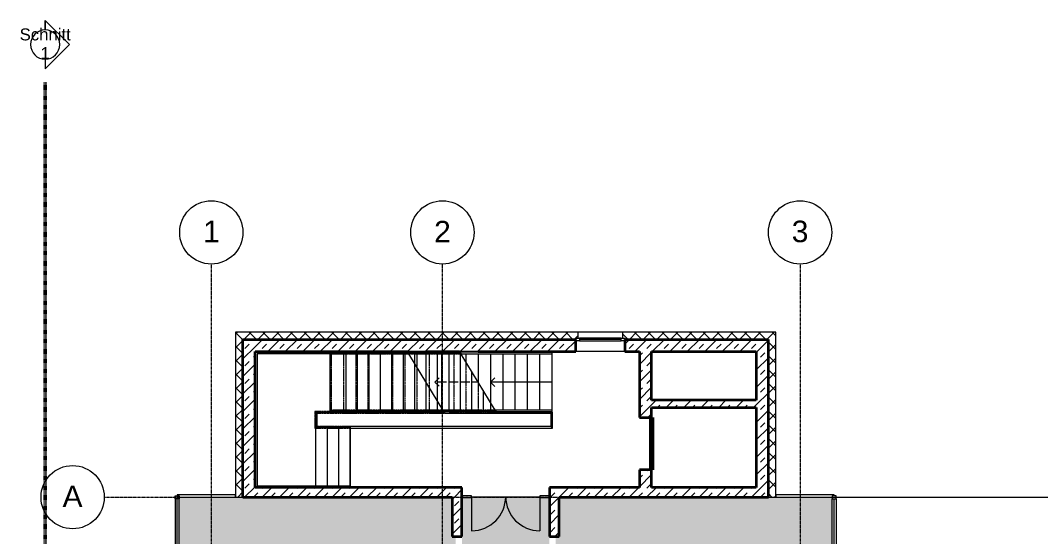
# Model space of a CAD drawing. Header units: millimetres. Extents: x -309577 to 26510, y -302335 to 26695.
# Drawn here: x -299163 to -278196, y -241483 to -230878 of the extents above; entities that cross this region are included whole.
import ezdxf

# ---------------------------------------------------------------- set-up
doc = ezdxf.new("R2010")
doc.units = ezdxf.units.MM
for name, pattern in [('Achse', [10, 5, -2.5, 0, -2.5]), ('Rasterlinie', [22.225, 12.7, -3.175, 3.175, -3.175]), ('Verdeckt', [3, 2, -1])]:
    doc.linetypes.add(name, pattern=pattern)
for name, color, linetype, lineweight in [('A-ANNO-SYMB', 6, 'Continuous', 9), ('A-ANNO-TEXT', 2, 'Continuous', 9), ('A-AREA-LINE', 4, 'Continuous', 70), ('A-DOOR', 1, 'Continuous', 9), ('A-FLOR-HRAL', 1, 'Continuous', 9), ('A-FLOR-OTLN', 6, 'Continuous', 9), ('A-FLOR-PATT', 8, 'Continuous', 9), ('A-FLOR-STRS', 2, 'Continuous', 9), ('A-GLAZ', 6, 'Continuous', 9), ('A-GLAZ-FRAM', 6, 'Continuous', 9), ('A-GLAZ-GLAS', 6, 'Continuous', 9), ('A-SECT-MBND', 5, 'Verdeckt', 9), ('A-WALL', 2, 'Continuous', 9), ('A-WALL-PATT', 2, 'Continuous', 35), ('S-GRID', 1, 'Continuous', 9)]:
    doc.layers.add(name, color=color, linetype=linetype, lineweight=lineweight)
pattern_1 = [(45, (0, 0), (-141.42136, 141.42136), []), (135, (0, 0), (-141.42136, -141.42136), [])]
pattern_2 = [(45, (0, 0), (-179.60512, 179.60512), []), (45, (179.6, 0), (-179.60512, 179.60512), [127, -127])]

# ---------------------------------------------------------------- blocks, each defined once
blk = doc.blocks.new('Geländer - Geländer-254375-Ebene 1')
at = {"layer": 'A-FLOR-HRAL'}
for p, q in [((-294334, -237688), (-294334, -240473)), ((-292804, -237688), (-294334, -237688)), ((-294294, -237728), (-294294, -240438)), ((-292804, -237728), (-294294, -237728)), ((-291207, -237688), (-292804, -237688)), ((-291182, -237728), (-292804, -237728)), ((-294294, -240438), (-293324, -240438)), ((-293324, -240438), (-292384, -240438)), ((-292384, -240438), (-292384, -240473))]:
    blk.add_line(p, q, dxfattribs=at)
blk = doc.blocks.new('Geländer - Geländer-254483-Ebene 1')
at = {"layer": 'A-FLOR-HRAL'}
for p, q in [((-288264, -238928), (-288264, -239218)), ((-288264, -238928), (-288224, -238928)), ((-288224, -239258), (-288224, -238928)), ((-288264, -239218), (-292384, -239218)), ((-292384, -239258), (-292384, -239218)), ((-292384, -239258), (-288224, -239258))]:
    blk.add_line(p, q, dxfattribs=at)
blk.add_open_spline([(-288224, -239258), (-288224, -239258), (-288224, -239258), (-288225, -239257), (-288226, -239255), (-288228, -239254), (-288229, -239253), (-288230, -239252), (-288231, -239250), (-288233, -239248), (-288235, -239247), (-288236, -239246), (-288237, -239244), (-288239, -239243), (-288240, -239242), (-288241, -239241), (-288242, -239239), (-288244, -239238), (-288245, -239237), (-288246, -239235), (-288248, -239234), (-288249, -239233), (-288250, -239232), (-288251, -239230), (-288253, -239229), (-288254, -239228), (-288255, -239227), (-288256, -239225), (-288258, -239224), (-288259, -239223), (-288260, -239222), (-288261, -239221), (-288262, -239219), (-288263, -239218), (-288264, -239218), (-288264, -239218)], degree=3, knots=[0, 0, 0, 0, 0.083333, 0.125, 0.166667, 0.208333, 0.229167, 0.25, 0.291667, 0.333333, 0.354167, 0.375, 0.395833, 0.416667, 0.4375, 0.458333, 0.479167, 0.5, 0.520833, 0.541667, 0.5625, 0.583333, 0.604167, 0.625, 0.645833, 0.666667, 0.6875, 0.708333, 0.75, 0.770833, 0.791667, 0.833333, 0.875, 0.916667, 1, 1, 1, 1], dxfattribs=at)
blk = doc.blocks.new('Systemelement - Verglasung-250438-Ebene 1')
at = {"layer": 'A-GLAZ'}
for p, q in [((100, 15), (-100, 15)), ((-100, 15), (-100, -15)), ((100, -15), (100, 15)), ((-100, -15), (100, -15))]:
    blk.add_line(p, q, dxfattribs=at)
blk = doc.blocks.new('Türelement 2-flg - Drehflügel - Glas - Standard-250433-Ebene 1')
at = {"layer": 'A-DOOR'}
for p, q in [((-700, 0), (-700, 700)), ((700, 0), (700, 700))]:
    blk.add_line(p, q, dxfattribs=at)
for centre, start, end in [((-700, 0), 0, 90), ((700, 0), 90, 180)]:
    blk.add_arc(centre, 700, start, end, dxfattribs=at)
blk = doc.blocks.new('Fensterelement 1-flg - Standard-250446-Ebene 1')
at = {"layer": 'A-GLAZ-FRAM'}
for p, q in [((-552.5, -40), (-552.5, 40)), ((-552.5, 40), (-492.5, 40)), ((-492.5, 40), (-492.5, -40)), ((492.5, 40), (-492.5, 40)), ((492.5, -40), (492.5, 40)), ((492.5, 40), (552.5, 40)), ((552.5, 40), (552.5, -40)), ((-492.5, -40), (-552.5, -40)), ((-492.5, -40), (492.5, -40)), ((552.5, -40), (492.5, -40))]:
    blk.add_line(p, q, dxfattribs=at)
at = {"layer": 'A-GLAZ-GLAS'}
blk.add_line((-492.5, 0), (492.5, 0), dxfattribs=at)
blk = doc.blocks.new('Systemelement - Metallpanel-V16-Ebene 1')
at = {"layer": 'A-GLAZ'}
for p, q in [((560, 25), (-600, 25)), ((-600, 25), (-600, -25)), ((600, -25), (600, 0)), ((-600, -25), (600, -25))]:
    blk.add_line(p, q, dxfattribs=at)
blk = doc.blocks.new('Fensterelement 1-flg - Standard-250491-Ebene 1')
at = {"layer": 'A-GLAZ-FRAM'}
for p, q in [((-492.5, 40), (-552.5, 40)), ((-552.5, 40), (-552.5, -40)), ((-492.5, -40), (-492.5, 40)), ((-492.5, 40), (492.5, 40)), ((552.5, 40), (492.5, 40)), ((492.5, 40), (492.5, -40)), ((552.5, -40), (552.5, 40)), ((-552.5, -40), (-492.5, -40)), ((492.5, -40), (-492.5, -40)), ((492.5, -40), (552.5, -40))]:
    blk.add_line(p, q, dxfattribs=at)
at = {"layer": 'A-GLAZ-GLAS'}
blk.add_line((-492.5, 0), (492.5, 0), dxfattribs=at)
blk = doc.blocks.new('Systemelement - Metallpanel-V22-Ebene 1')
at = {"layer": 'A-GLAZ'}
for p, q in [((600, 25), (-600, 25)), ((-600, 25), (-600, -25)), ((600, 0), (600, 25)), ((-600, -25), (560, -25))]:
    blk.add_line(p, q, dxfattribs=at)
blk = doc.blocks.new('Geländer - Geländer-255549-Ebene 1')
at = {"layer": 'A-FLOR-HRAL'}
for p, q in [((-290129, -237693), (-290104, -237733)), ((-288244, -237693), (-290129, -237693)), ((-288244, -237733), (-290104, -237733)), ((-288244, -237693), (-288244, -237733))]:
    blk.add_line(p, q, dxfattribs=at)
at = {"layer": 'A-SECT-MBND'}
for p, q in [((-292774, -237733), (-292774, -237693)), ((-290129, -237693), (-292774, -237693)), ((-292774, -237714), (-292774, -237711)), ((-291192, -237711), (-292774, -237711)), ((-292774, -237714), (-292774, -237711)), ((-291192, -237711), (-292774, -237711)), ((-292774, -237714), (-292774, -237711)), ((-291192, -237711), (-292774, -237711)), ((-292774, -237714), (-292774, -237711)), ((-290117, -237711), (-292774, -237711)), ((-291190, -237714), (-292774, -237714)), ((-291190, -237714), (-292774, -237714)), ((-291190, -237714), (-292774, -237714)), ((-290115, -237714), (-292774, -237714)), ((-290104, -237733), (-292774, -237733)), ((-290117, -237711), (-290972, -237711)), ((-290115, -237714), (-290972, -237714)), ((-290117, -237711), (-290732, -237711)), ((-290115, -237714), (-290732, -237714)), ((-290117, -237711), (-290491, -237711)), ((-290115, -237714), (-290491, -237714))]:
    blk.add_line(p, q, dxfattribs=at)
blk = doc.blocks.new('Geländer - Geländer-255553-Ebene 1')
at = {"layer": 'A-FLOR-HRAL'}
for p, q in [((-289403, -238883), (-289379, -238923)), ((-288244, -238883), (-289403, -238883)), ((-288244, -238923), (-289379, -238923)), ((-288244, -238883), (-288244, -238923))]:
    blk.add_line(p, q, dxfattribs=at)
at = {"layer": 'A-SECT-MBND'}
for p, q in [((-292774, -238923), (-292774, -238883)), ((-289403, -238883), (-292774, -238883)), ((-292774, -238904), (-292774, -238901)), ((-289392, -238901), (-292774, -238901)), ((-292774, -238904), (-292774, -238901)), ((-289392, -238901), (-292774, -238901)), ((-292774, -238904), (-292774, -238901)), ((-289392, -238901), (-292774, -238901)), ((-292774, -238904), (-292774, -238901)), ((-289392, -238901), (-292774, -238901)), ((-289390, -238904), (-292774, -238904)), ((-289390, -238904), (-292774, -238904)), ((-289390, -238904), (-292774, -238904)), ((-289390, -238904), (-292774, -238904)), ((-289379, -238923), (-292774, -238923))]:
    blk.add_line(p, q, dxfattribs=at)
blk = doc.blocks.new('Fenster 1-flg - mit Anschlag - 1_01 x 1_01-250515-Ebene 1')
at = {"layer": 'A-GLAZ-FRAM'}
for p, q in [((-525, -20), (-445, -20)), ((-445, -80), (-475, -80)), ((-445, -20), (-445, -80)), ((405, -20), (-445, -20)), ((-445, -80), (405, -80)), ((405, -80), (405, -20)), ((405, -20), (485, -20)), ((435, -80), (405, -80))]:
    blk.add_line(p, q, dxfattribs=at)
at = {"layer": 'A-GLAZ-GLAS'}
blk.add_line((-445, -50), (405, -50), dxfattribs=at)
blk = doc.blocks.new('Geländer - Geländer-255833-Ebene 1')
at = {"layer": 'A-FLOR-HRAL'}
for p, q in [((-291207, -237688), (-291182, -237728)), ((-290132, -237688), (-291207, -237688)), ((-290107, -237728), (-291182, -237728)), ((-289910, -237688), (-290005, -237688)), ((-289680, -237688), (-289754, -237688)), ((-289450, -237688), (-289502, -237688)), ((-289220, -237688), (-289250, -237688)), ((-288989, -237688), (-288999, -237688))]:
    blk.add_line(p, q, dxfattribs=at)
at = {"layer": 'A-SECT-MBND'}
for p, q in [((-294334, -237688), (-294334, -240478)), ((-292804, -237688), (-294334, -237688)), ((-294294, -237728), (-294294, -240438)), ((-292804, -237728), (-294294, -237728)), ((-291207, -237688), (-292804, -237688)), ((-291182, -237728), (-292804, -237728)), ((-294334, -240478), (-293324, -240478)), ((-294294, -240438), (-293324, -240438)), ((-293324, -240438), (-292384, -240438)), ((-293324, -240478), (-292384, -240478)), ((-292384, -240438), (-292384, -240478))]:
    blk.add_line(p, q, dxfattribs=at)
blk = doc.blocks.new('Geländer - Geländer-255837-Ebene 1')
at = {"layer": 'A-FLOR-HRAL'}
for p, q in [((-290460, -238913), (-290448, -238933)), ((-289385, -238913), (-290460, -238913)), ((-290448, -238933), (-290448, -238953)), ((-288264, -238953), (-290448, -238953))]:
    blk.add_line(p, q, dxfattribs=at)
at = {"layer": 'A-SECT-MBND'}
for p, q in [((-293109, -238913), (-293109, -239253)), ((-292804, -238913), (-293109, -238913)), ((-293099, -238923), (-293099, -239243)), ((-292804, -238923), (-293099, -238923)), ((-293099, -238923), (-293099, -239243)), ((-292804, -238923), (-293099, -238923)), ((-293099, -238923), (-293099, -239243)), ((-292804, -238923), (-293099, -238923)), ((-293079, -238943), (-293079, -239223)), ((-292804, -238943), (-293079, -238943)), ((-293079, -238943), (-293079, -239223)), ((-292804, -238943), (-293079, -238943)), ((-293079, -238943), (-293079, -239223)), ((-292804, -238943), (-293079, -238943)), ((-293069, -238953), (-293069, -239213)), ((-292804, -238953), (-293069, -238953)), ((-290460, -238913), (-292804, -238913)), ((-290457, -238923), (-292804, -238923)), ((-290454, -238923), (-292804, -238923)), ((-290454, -238923), (-292804, -238923)), ((-290451, -238943), (-292804, -238943)), ((-290448, -238943), (-292804, -238943)), ((-290448, -238943), (-292804, -238943)), ((-290448, -238953), (-292804, -238953)), ((-293079, -239223), (-292384, -239223)), ((-293079, -239223), (-292384, -239223)), ((-293079, -239223), (-292384, -239223)), ((-293069, -239213), (-292384, -239213)), ((-292384, -239213), (-292384, -239253)), ((-292384, -239223), (-292384, -239243)), ((-292384, -239223), (-292384, -239243)), ((-292384, -239223), (-292384, -239243)), ((-293109, -239253), (-292384, -239253)), ((-293099, -239243), (-292384, -239243)), ((-293099, -239243), (-292384, -239243)), ((-293099, -239243), (-292384, -239243))]:
    blk.add_line(p, q, dxfattribs=at)
blk = doc.blocks.new('Raster - Rasterbeschriftung-194804-Ebene 1')
at = {"layer": 'S-GRID'}
blk.add_circle((0, 0), 6.5, dxfattribs=at)
blk = doc.blocks.new('Schnitt - Name-V109-Ebene 1')
at = {"layer": 'A-ANNO-SYMB'}
for p, q in [((-7.72, 4.98), (-12.7, 0)), ((-2.75, 0), (-7.72, 4.98)), ((-10.73, 0), (-12.7, 0)), ((-12.7, 0), (-10.73, 0)), ((-4.73, 0), (-2.75, 0)), ((-4.73, 0), (-2.75, 0))]:
    blk.add_line(p, q, dxfattribs=at)
for start, end in [(360, 180), (0, 180), (180, 360)]:
    blk.add_arc((-7.73, 0), 3, start, end, dxfattribs=at)

msp = doc.modelspace()

# ---------------------------------------------------------------- hatches: boundary and pattern name
at = {"layer": 'A-FLOR-PATT'}
h = msp.add_hatch(dxfattribs=at)
h.set_pattern_fill('FP_19', color=256, style=0, pattern_type=2)
h.set_pattern_definition([(270, (-289168.69, -258096.74), (100, 6e-15), []), (0, (-289168.69, -258096.74), (200, 200), [100, -700]), (0, (-289068.69, -258496.74), (200, 200), [100, -700])])
h.paths.add_polyline_path([(-285844, -278983), (-285844, -277583), (-288289, -277583), (-288289, -272680), (-288164, -272680), (-288164, -275520), (-282464, -275520), (-282464, -274153), (-282479, -274153), (-282479, -272953), (-282464, -272953), (-282464, -271558), (-283139, -271558), (-283139, -271595), (-288164, -271595), (-288164, -271795), (-288289, -271795), (-288289, -268630), (-288164, -268630), (-288164, -271470), (-283139, -271470), (-283139, -271508), (-282464, -271508), (-282464, -271453), (-282479, -271453), (-282479, -270253), (-282464, -270253), (-282464, -268753), (-282479, -268753), (-282479, -267553), (-282464, -267553), (-282464, -267508), (-283139, -267508), (-283139, -267545), (-288164, -267545), (-288164, -267745), (-288289, -267745), (-288289, -264580), (-288164, -264580), (-288164, -267420), (-283139, -267420), (-283139, -267458), (-282464, -267458), (-282464, -266053), (-282479, -266053), (-282479, -264853), (-282464, -264853), (-282464, -263458), (-283139, -263458), (-283139, -263495), (-288164, -263495), (-288164, -263695), (-288289, -263695), (-288289, -260568), (-288164, -260568), (-288164, -263370), (-283139, -263370), (-283139, -263408), (-282464, -263408), (-282464, -263353), (-282479, -263353), (-282479, -262153), (-282464, -262153), (-282464, -260653), (-282479, -260653), (-282479, -259483), (-288164, -259483), (-288164, -259683), (-288289, -259683), (-288289, -255130), (-288164, -255130), (-288164, -259283), (-282464, -259283), (-282464, -257953), (-282479, -257953), (-282479, -256753), (-282464, -256753), (-282464, -255253), (-282479, -255253), (-282479, -254053), (-282464, -254053), (-282464, -254008), (-283139, -254008), (-283139, -254045), (-288164, -254045), (-288164, -254245), (-288289, -254245), (-288289, -249730), (-288164, -249730), (-288164, -253920), (-283139, -253920), (-283139, -253958), (-282464, -253958), (-282464, -252553), (-282479, -252553), (-282479, -251353), (-282464, -251353), (-282464, -249853), (-282479, -249853), (-282479, -248653), (-282464, -248653), (-282464, -248608), (-283139, -248608), (-283139, -248645), (-288164, -248645), (-288164, -248845), (-288289, -248845), (-288289, -245680), (-288164, -245680), (-288164, -248520), (-283139, -248520), (-283139, -248558), (-282464, -248558), (-282464, -247153), (-282479, -247153), (-282479, -245953), (-282464, -245953), (-282464, -244558), (-283139, -244558), (-283139, -244595), (-288164, -244595), (-288164, -244795), (-288289, -244795), (-288289, -244270), (-288164, -244270), (-288164, -244470), (-283139, -244470), (-283139, -244508), (-282464, -244508), (-282464, -244453), (-282479, -244453), (-282479, -243253), (-282464, -243253), (-282464, -241753), (-282479, -241753), (-282479, -240673), (-288089, -240673), (-288089, -241483), (-288164, -241483), (-288164, -243385), (-288289, -243385), (-288289, -240678), (-288489, -240678), (-288489, -240673), (-289889, -240673), (-289889, -240678), (-290089, -240678), (-290089, -243385), (-290214, -243385), (-290214, -241483), (-290289, -241483), (-290289, -240673), (-295899, -240673), (-295899, -241753), (-295914, -241753), (-295914, -243253), (-295899, -243253), (-295899, -244453), (-295914, -244453), (-295914, -244508), (-295239, -244508), (-295239, -244470), (-290214, -244470), (-290214, -244270), (-290089, -244270), (-290089, -244795), (-290214, -244795), (-290214, -244595), (-295239, -244595), (-295239, -244558), (-295914, -244558), (-295914, -245953), (-295899, -245953), (-295899, -247153), (-295914, -247153), (-295914, -248558), (-295239, -248558), (-295239, -248520), (-290214, -248520), (-290214, -248022), (-290239, -248070), (-290277, -248115), (-290322, -248152), (-290374, -248180), (-290430, -248197), (-290489, -248203), (-290547, -248197), (-290603, -248180), (-290655, -248152), (-290701, -248115), (-290738, -248070), (-290766, -248018), (-290783, -247962), (-290789, -247903), (-290783, -247844), (-290766, -247788), (-290738, -247736), (-290701, -247691), (-290655, -247654), (-290603, -247626), (-290547, -247609), (-290489, -247603), (-290430, -247609), (-290374, -247626), (-290322, -247654), (-290277, -247691), (-290239, -247736), (-290214, -247784), (-290214, -245680), (-290089, -245680), (-290089, -248845), (-290214, -248845), (-290214, -248645), (-295239, -248645), (-295239, -248608), (-295914, -248608), (-295914, -248653), (-295899, -248653), (-295899, -249853), (-295914, -249853), (-295914, -251353), (-295899, -251353), (-295899, -252553), (-295914, -252553), (-295914, -253958), (-295239, -253958), (-295239, -253920), (-290214, -253920), (-290214, -249730), (-290089, -249730), (-290089, -254245), (-290214, -254245), (-290214, -254045), (-295239, -254045), (-295239, -254008), (-295914, -254008), (-295914, -254053), (-295899, -254053), (-295899, -255253), (-295914, -255253), (-295914, -256753), (-295899, -256753), (-295899, -257953), (-295914, -257953), (-295914, -259283), (-290214, -259283), (-290214, -256122), (-290239, -256170), (-290277, -256215), (-290322, -256252), (-290374, -256280), (-290430, -256297), (-290489, -256303), (-290547, -256297), (-290603, -256280), (-290655, -256252), (-290701, -256215), (-290738, -256170), (-290766, -256118), (-290783, -256062), (-290789, -256003), (-290783, -255944), (-290766, -255888), (-290738, -255836), (-290701, -255791), (-290655, -255754), (-290603, -255726), (-290547, -255709), (-290489, -255703), (-290430, -255709), (-290374, -255726), (-290322, -255754), (-290277, -255791), (-290239, -255836), (-290214, -255884), (-290214, -255130), (-290089, -255130), (-290089, -259683), (-290214, -259683), (-290214, -259483), (-295899, -259483), (-295899, -260653), (-295914, -260653), (-295914, -262153), (-295899, -262153), (-295899, -263353), (-295914, -263353), (-295914, -264758), (-295239, -264758), (-295239, -264720), (-290214, -264720), (-290214, -264222), (-290239, -264270), (-290277, -264315), (-290322, -264352), (-290374, -264380), (-290430, -264397), (-290489, -264403), (-290547, -264397), (-290603, -264380), (-290655, -264352), (-290704, -264311), (-290738, -264270), (-290766, -264218), (-290783, -264162), (-290788, -264098), (-290783, -264044), (-290766, -263988), (-290738, -263936), (-290701, -263891), (-290655, -263854), (-290603, -263826), (-290547, -263809), (-290489, -263803), (-290430, -263809), (-290374, -263826), (-290322, -263854), (-290277, -263891), (-290239, -263936), (-290214, -263984), (-290214, -260568), (-290089, -260568), (-290089, -265045), (-290214, -265045), (-290214, -264845), (-295239, -264845), (-295239, -264808), (-295914, -264808), (-295914, -264853), (-295899, -264853), (-295899, -266053), (-295914, -266053), (-295914, -267553), (-295899, -267553), (-295899, -268753), (-295914, -268753), (-295914, -270158), (-295239, -270158), (-295239, -270120), (-290214, -270120), (-290214, -265930), (-290089, -265930), (-290089, -270445), (-290214, -270445), (-290214, -270245), (-295239, -270245), (-295239, -270208), (-295914, -270208), (-295914, -270253), (-295899, -270253), (-295899, -271453), (-295914, -271453), (-295914, -272953), (-295899, -272953), (-295899, -274153), (-295914, -274153), (-295914, -275520), (-290214, -275520), (-290214, -272322), (-290239, -272370), (-290277, -272415), (-290322, -272452), (-290374, -272480), (-290430, -272497), (-290489, -272503), (-290547, -272497), (-290603, -272480), (-290655, -272452), (-290701, -272415), (-290738, -272370), (-290766, -272318), (-290783, -272262), (-290789, -272203), (-290783, -272144), (-290766, -272088), (-290738, -272036), (-290701, -271991), (-290655, -271954), (-290603, -271926), (-290547, -271909), (-290489, -271903), (-290430, -271909), (-290374, -271926), (-290322, -271954), (-290277, -271991), (-290239, -272036), (-290214, -272084), (-290214, -271330), (-290089, -271330), (-290089, -277583), (-292534, -277583), (-292534, -278983), (-286536, -278983)], flags=0)
h.paths.add_polyline_path([(-295239, -272453), (-295294, -272447), (-295347, -272428), (-295395, -272398), (-295434, -272359), (-295464, -272311), (-295482, -272259), (-295489, -272203), (-295482, -272147), (-295464, -272095), (-295434, -272047), (-295395, -272008), (-295347, -271978), (-295294, -271959), (-295239, -271953), (-295183, -271959), (-295130, -271978), (-295083, -272008), (-295043, -272047), (-295013, -272095), (-294995, -272147), (-294989, -272203), (-294995, -272259), (-295013, -272311), (-295043, -272359), (-295083, -272398), (-295130, -272428), (-295183, -272447), (-295217, -272451)], flags=0)
h.paths.add_polyline_path([(-283139, -272453), (-283194, -272447), (-283247, -272428), (-283295, -272398), (-283334, -272359), (-283364, -272311), (-283382, -272259), (-283389, -272203), (-283382, -272147), (-283364, -272095), (-283334, -272047), (-283295, -272008), (-283247, -271978), (-283194, -271959), (-283139, -271953), (-283083, -271959), (-283030, -271978), (-282983, -272008), (-282943, -272047), (-282913, -272095), (-282895, -272147), (-282889, -272203), (-282895, -272259), (-282913, -272311), (-282943, -272359), (-282983, -272398), (-283030, -272428), (-283083, -272447)], flags=0)
h.paths.add_polyline_path([(-283139, -264353), (-283194, -264347), (-283247, -264328), (-283295, -264298), (-283334, -264259), (-283364, -264211), (-283382, -264159), (-283389, -264103), (-283382, -264047), (-283364, -263995), (-283334, -263947), (-283295, -263908), (-283247, -263878), (-283194, -263859), (-283139, -263853), (-283083, -263859), (-283030, -263878), (-282983, -263908), (-282943, -263947), (-282913, -263995), (-282895, -264047), (-282889, -264103), (-282895, -264159), (-282913, -264211), (-282943, -264259), (-282983, -264298), (-283030, -264328), (-283083, -264347)], flags=0)
h.paths.add_polyline_path([(-295239, -264353), (-295294, -264347), (-295347, -264328), (-295395, -264298), (-295434, -264259), (-295464, -264211), (-295482, -264159), (-295489, -264103), (-295482, -264047), (-295464, -263995), (-295434, -263947), (-295395, -263908), (-295347, -263878), (-295294, -263859), (-295239, -263853), (-295183, -263859), (-295130, -263878), (-295083, -263908), (-295043, -263947), (-295013, -263995), (-294995, -264047), (-294989, -264103), (-294995, -264159), (-295013, -264211), (-295043, -264259), (-295083, -264298), (-295130, -264328), (-295183, -264347), (-295217, -264351)], flags=0)
h.paths.add_polyline_path([(-283139, -256253), (-283194, -256247), (-283247, -256228), (-283295, -256198), (-283334, -256159), (-283364, -256111), (-283382, -256059), (-283389, -256003), (-283382, -255947), (-283364, -255895), (-283334, -255847), (-283295, -255808), (-283247, -255778), (-283194, -255759), (-283139, -255753), (-283083, -255759), (-283030, -255778), (-282983, -255808), (-282943, -255847), (-282913, -255895), (-282895, -255947), (-282889, -256003), (-282895, -256059), (-282913, -256111), (-282943, -256159), (-282983, -256198), (-283030, -256228), (-283083, -256247)], flags=0)
h.paths.add_polyline_path([(-295239, -256253), (-295294, -256247), (-295347, -256228), (-295395, -256198), (-295434, -256159), (-295464, -256111), (-295482, -256059), (-295489, -256003), (-295482, -255947), (-295464, -255895), (-295434, -255847), (-295395, -255808), (-295347, -255778), (-295294, -255759), (-295239, -255753), (-295183, -255759), (-295130, -255778), (-295083, -255808), (-295043, -255847), (-295013, -255895), (-294995, -255947), (-294989, -256003), (-294995, -256059), (-295013, -256111), (-295043, -256159), (-295083, -256198), (-295130, -256228), (-295183, -256247), (-295217, -256251)], flags=0)
h.paths.add_polyline_path([(-283139, -248153), (-283194, -248147), (-283247, -248128), (-283295, -248098), (-283334, -248059), (-283364, -248011), (-283382, -247959), (-283389, -247903), (-283382, -247847), (-283364, -247795), (-283334, -247747), (-283295, -247708), (-283247, -247678), (-283194, -247659), (-283139, -247653), (-283083, -247659), (-283030, -247678), (-282983, -247708), (-282943, -247747), (-282913, -247795), (-282895, -247847), (-282889, -247903), (-282895, -247959), (-282913, -248011), (-282943, -248059), (-282983, -248098), (-283030, -248128), (-283083, -248147)], flags=0)
h.paths.add_polyline_path([(-295239, -248153), (-295294, -248147), (-295347, -248128), (-295395, -248098), (-295434, -248059), (-295464, -248011), (-295482, -247959), (-295489, -247903), (-295482, -247847), (-295464, -247795), (-295434, -247747), (-295395, -247708), (-295347, -247678), (-295294, -247659), (-295239, -247653), (-295183, -247659), (-295130, -247678), (-295083, -247708), (-295043, -247747), (-295013, -247795), (-294995, -247847), (-294989, -247903), (-294995, -247959), (-295013, -248011), (-295043, -248059), (-295083, -248098), (-295130, -248128), (-295183, -248147), (-295217, -248151)], flags=0)
at = {"layer": 'A-WALL-PATT', "lineweight": 9}
h = msp.add_hatch(dxfattribs=at)
h.set_pattern_fill('FP_1', color=256, style=0, pattern_type=2)
h.set_pattern_definition(pattern_1)
h.paths.add_polyline_path([(-294739, -240673), (-294589, -240673), (-294589, -237283), (-294739, -237283), (-294739, -240221)], flags=0)
h = msp.add_hatch(dxfattribs=at)
h.set_pattern_fill('FP_1', color=256, style=0, pattern_type=2)
h.set_pattern_definition(pattern_1)
h.paths.add_polyline_path([(-294339, -237433), (-287749, -237433), (-287749, -237403), (-287699, -237403), (-287699, -237283), (-294589, -237283), (-294589, -237433)], flags=0)
h.paths.add_polyline_path([(-283789, -237433), (-283789, -237283), (-286789, -237283), (-286789, -237403), (-286739, -237403), (-286739, -237433), (-284039, -237433)], flags=0)
h = msp.add_hatch(dxfattribs=at)
h.set_pattern_fill('FP_1', color=256, style=0, pattern_type=2)
h.set_pattern_definition(pattern_1)
h.paths.add_polyline_path([(-283789, -240673), (-283639, -240673), (-283639, -237283), (-283789, -237283), (-283789, -240473)], flags=0)
h = msp.add_hatch(dxfattribs=at)
h.set_pattern_fill('FP_2', color=256, style=0, pattern_type=2)
h.set_pattern_definition(pattern_2)
h.paths.add_polyline_path([(-294589, -240673), (-294339, -240673), (-294339, -237433), (-294589, -237433), (-294589, -240221)], flags=0)
h = msp.add_hatch(dxfattribs=at)
h.set_pattern_fill('FP_2', color=256, style=0, pattern_type=2)
h.set_pattern_definition(pattern_2)
h.paths.add_polyline_path([(-286439, -237683), (-284039, -237683), (-284039, -237433), (-286739, -237433), (-286739, -237683), (-286536, -237683)], flags=0)
h.paths.add_polyline_path([(-294339, -237683), (-287749, -237683), (-287749, -237433), (-294339, -237433)], flags=0)
h = msp.add_hatch(dxfattribs=at)
h.set_pattern_fill('FP_2', color=256, style=0, pattern_type=2)
h.set_pattern_definition(pattern_2)
h.paths.add_polyline_path([(-284039, -240473), (-283789, -240473), (-283789, -237433), (-284039, -237433), (-284039, -240221)], flags=0)
h = msp.add_hatch(dxfattribs=at)
h.set_pattern_fill('FP_2', color=256, style=0, pattern_type=2)
h.set_pattern_definition(pattern_2)
h.paths.add_polyline_path([(-286189, -240473), (-286189, -240113), (-286439, -240113), (-286439, -240473)], flags=0)
h.paths.add_polyline_path([(-286189, -239033), (-286189, -237683), (-286439, -237683), (-286439, -239033)], flags=0)
h = msp.add_hatch(dxfattribs=at)
h.set_pattern_fill('FP_2', color=256, style=0, pattern_type=2)
h.set_pattern_definition(pattern_2)
h.paths.add_polyline_path([(-284039, -238833), (-284039, -238683), (-286189, -238683), (-286189, -238833)], flags=0)
h = msp.add_hatch(dxfattribs=at)
h.set_pattern_fill('FP_2', color=256, style=0, pattern_type=2)
h.set_pattern_definition(pattern_2)
h.paths.add_polyline_path([(-290289, -240673), (-290089, -240673), (-290089, -240473), (-294339, -240473), (-294339, -240673), (-292323, -240673)], flags=0)
h = msp.add_hatch(dxfattribs=at)
h.set_pattern_fill('FP_2', color=256, style=0, pattern_type=2)
h.set_pattern_definition(pattern_2)
h.paths.add_polyline_path([(-288264, -241483), (-288089, -241483), (-288089, -240473), (-288289, -240473), (-288289, -241483)], flags=0)
h = msp.add_hatch(dxfattribs=at)
h.set_pattern_fill('FP_2', color=256, style=0, pattern_type=2)
h.set_pattern_definition(pattern_2)
h.paths.add_polyline_path([(-288089, -240673), (-283789, -240673), (-283789, -240473), (-288089, -240473)], flags=0)
h = msp.add_hatch(dxfattribs=at)
h.set_pattern_fill('FP_2', color=256, style=0, pattern_type=2)
h.set_pattern_definition(pattern_2)
h.paths.add_polyline_path([(-290114, -241483), (-290089, -241483), (-290089, -240673), (-290289, -240673), (-290289, -241483), (-290189, -241483)], flags=0)

# ---------------------------------------------------------------- linework, layer by layer
at = {"layer": 'A-ANNO-SYMB', "linetype": 'Achse', "lineweight": 50}
msp.add_line((-298654, -232148), (-298654, -300973), dxfattribs=at)
at = {"layer": 'A-ANNO-TEXT'}
for p, q in [((-290559, -238223), (-290644, -238308)), ((-290559, -238393), (-290644, -238308)), ((-290404, -238308), (-290594, -238308)), ((-290164, -238308), (-290359, -238308)), ((-289924, -238308), (-290124, -238308)), ((-289754, -238308), (-289889, -238308)), ((-289413, -238219), (-289502, -238308)), ((-289413, -238397), (-289502, -238308)), ((-288244, -238308), (-289502, -238308))]:
    msp.add_line(p, q, dxfattribs=at)
at = {"layer": 'A-AREA-LINE'}
msp.add_line((-286189, -239033), (-286189, -240113), dxfattribs=at)
at = {"layer": 'A-FLOR-OTLN'}
for p, q in [((-292384, -239258), (-292384, -240438)), ((-288489, -240673), (-289889, -240673)), ((-244679, -240678), (-282399, -240678))]:
    msp.add_line(p, q, dxfattribs=at)
at = {"layer": 'A-FLOR-STRS'}
for p, q in [((-292804, -237683), (-292804, -237688)), ((-292804, -237728), (-292804, -238933)), ((-292474, -237683), (-292474, -237688)), ((-292474, -237728), (-292474, -238933)), ((-292239, -237683), (-292239, -237688)), ((-292239, -237728), (-292239, -238933)), ((-292004, -237683), (-292004, -237688)), ((-292004, -237728), (-292004, -238933)), ((-291769, -237683), (-291769, -237688)), ((-291769, -237728), (-291769, -238933)), ((-291534, -237683), (-291534, -237688)), ((-291534, -237728), (-291534, -238933)), ((-291299, -237683), (-291299, -237688)), ((-291299, -237728), (-291299, -238933)), ((-291207, -237688), (-291210, -237683)), ((-291122, -237683), (-291210, -237683)), ((-290460, -238913), (-291182, -237728)), ((-291064, -237683), (-291064, -237688)), ((-290881, -237683), (-291064, -237683)), ((-291064, -237728), (-291064, -237922)), ((-290829, -237683), (-290829, -237688)), ((-290821, -237683), (-290829, -237683)), ((-290829, -237728), (-290829, -238308)), ((-290594, -237683), (-290594, -237688)), ((-290594, -237728), (-290594, -238693)), ((-290359, -237683), (-290359, -237688)), ((-290359, -237728), (-290359, -238913)), ((-290129, -237693), (-290135, -237683)), ((-289568, -237683), (-290135, -237683)), ((-290124, -237728), (-290124, -238913)), ((-289403, -238883), (-290104, -237733)), ((-290005, -237683), (-290005, -237693)), ((-290005, -237733), (-290005, -237895)), ((-289754, -237683), (-289754, -237693)), ((-289754, -237733), (-289754, -238308)), ((-289502, -237683), (-289502, -237693)), ((-289502, -237733), (-289502, -238721)), ((-289250, -237683), (-289250, -237693)), ((-289250, -237733), (-289250, -238883)), ((-288999, -237683), (-288999, -237693)), ((-288999, -237733), (-288999, -238883)), ((-288747, -237683), (-288747, -237693)), ((-288747, -237733), (-288747, -238883)), ((-288495, -237683), (-288495, -237693)), ((-288495, -237733), (-288495, -238883)), ((-288244, -237683), (-288244, -237693)), ((-288244, -237733), (-288244, -238883)), ((-291064, -237922), (-291064, -238933)), ((-289889, -238087), (-289889, -238913)), ((-290829, -238308), (-290829, -238933)), ((-289654, -238472), (-289654, -238913)), ((-290594, -238693), (-290594, -238933)), ((-293089, -238933), (-293089, -239233)), ((-292804, -238933), (-293089, -238933)), ((-292563, -238933), (-292804, -238933)), ((-292323, -238933), (-292474, -238933)), ((-292083, -238933), (-292239, -238933)), ((-291843, -238933), (-292004, -238933)), ((-291602, -238933), (-291769, -238933)), ((-291362, -238933), (-291534, -238933)), ((-291122, -238933), (-291299, -238933)), ((-290881, -238933), (-291064, -238933)), ((-290641, -238933), (-290829, -238933)), ((-290454, -238933), (-290594, -238933)), ((-289419, -238858), (-289419, -238913)), ((-289373, -238933), (-289379, -238923)), ((-288264, -238933), (-289373, -238933)), ((-289250, -238923), (-289250, -238933)), ((-288999, -238923), (-288999, -238933)), ((-288747, -238923), (-288747, -238933)), ((-288495, -238923), (-288495, -238933)), ((-288244, -238923), (-288244, -238928)), ((-293089, -240438), (-293089, -239233)), ((-293089, -239233), (-292384, -239233)), ((-292854, -240438), (-292854, -239233)), ((-292619, -240438), (-292619, -239233)), ((-292384, -240438), (-292384, -239258))]:
    msp.add_line(p, q, dxfattribs=at)
at = {"layer": 'A-SECT-MBND'}
for p, q in [((-294339, -237683), (-294339, -240483)), ((-292804, -237683), (-294339, -237683)), ((-292804, -237683), (-292804, -238933)), ((-291210, -237683), (-292804, -237683)), ((-292774, -237683), (-292774, -238933)), ((-290135, -237683), (-292774, -237683)), ((-292522, -237683), (-292522, -238933)), ((-292474, -237683), (-292474, -238933)), ((-292270, -237683), (-292270, -238933)), ((-292239, -237683), (-292239, -238933)), ((-292019, -237683), (-292019, -238933)), ((-292004, -237683), (-292004, -238933)), ((-291769, -237683), (-291769, -238933)), ((-291767, -237683), (-291767, -238933)), ((-291534, -237683), (-291534, -238933)), ((-291515, -237683), (-291515, -238933)), ((-291299, -237683), (-291299, -238933)), ((-291264, -237683), (-291264, -238933)), ((-291012, -237683), (-291012, -237688)), ((-291012, -237728), (-291012, -238933)), ((-290760, -237683), (-290760, -237688)), ((-290760, -237728), (-290760, -238933)), ((-290509, -237683), (-290509, -237688)), ((-290509, -237728), (-290509, -238933)), ((-290257, -237683), (-290257, -238933)), ((-291064, -237922), (-291064, -238933)), ((-290005, -237895), (-290005, -238933)), ((-290829, -238308), (-290829, -238933)), ((-289754, -238308), (-289754, -238933)), ((-290594, -238693), (-290594, -238933)), ((-289502, -238721), (-289502, -238933)), ((-293089, -238933), (-293089, -239233)), ((-292804, -238933), (-293089, -238933)), ((-290454, -238933), (-292804, -238933)), ((-290454, -238933), (-292774, -238933)), ((-289373, -238933), (-290353, -238933)), ((-293089, -240483), (-293089, -239233)), ((-293089, -239233), (-292384, -239233)), ((-292854, -240483), (-292854, -239233)), ((-292619, -240483), (-292619, -239233)), ((-292384, -240483), (-292384, -239233)), ((-294339, -240483), (-293089, -240483)), ((-293089, -240483), (-292384, -240483))]:
    msp.add_line(p, q, dxfattribs=at)
at = {"layer": 'A-WALL', "color": 7}
for p, q in [((-294739, -237283), (-294739, -240673)), ((-283639, -237283), (-294739, -237283)), ((-287699, -237403), (-287699, -237283)), ((-286789, -237283), (-286789, -237403)), ((-283639, -240673), (-283639, -237283)), ((-287749, -237433), (-287749, -237403)), ((-287749, -237403), (-287699, -237403)), ((-286789, -237403), (-286739, -237403)), ((-286739, -237403), (-286739, -237433)), ((-294739, -240673), (-294589, -240673)), ((-283789, -240673), (-283639, -240673))]:
    msp.add_line(p, q, dxfattribs=at)
at = {"layer": 'A-WALL', "color": 10, "lineweight": 35}
for p, q in [((-294589, -240673), (-294589, -237433)), ((-294589, -237433), (-287749, -237433)), ((-287749, -237683), (-287749, -237433)), ((-286739, -237433), (-286739, -237683)), ((-286739, -237433), (-283789, -237433)), ((-283789, -240673), (-283789, -237433)), ((-294339, -240473), (-294339, -237683)), ((-294339, -237683), (-291210, -237683)), ((-290829, -237683), (-290135, -237683)), ((-289754, -237683), (-287749, -237683)), ((-286739, -237683), (-286439, -237683)), ((-286439, -237683), (-286439, -239033)), ((-286189, -238683), (-286189, -237683)), ((-286189, -237683), (-284039, -237683)), ((-284039, -237683), (-284039, -238683)), ((-284039, -238683), (-286189, -238683)), ((-286189, -239033), (-286189, -238833)), ((-286189, -238833), (-284039, -238833)), ((-284039, -238833), (-284039, -240473)), ((-286439, -239033), (-286189, -239033)), ((-286189, -240113), (-286439, -240113)), ((-286439, -240113), (-286439, -240473)), ((-286189, -240473), (-286189, -240113)), ((-290089, -240473), (-294339, -240473)), ((-290089, -241483), (-290089, -240473)), ((-288289, -240473), (-288289, -241483)), ((-286439, -240473), (-288289, -240473)), ((-284039, -240473), (-286189, -240473)), ((-294589, -240673), (-290289, -240673)), ((-290289, -240673), (-290289, -241483)), ((-288089, -241483), (-288089, -240673)), ((-288089, -240673), (-283789, -240673)), ((-290289, -241483), (-290089, -241483)), ((-288289, -241483), (-288089, -241483))]:
    msp.add_line(p, q, dxfattribs=at)
at = {"layer": 'A-WALL'}
msp.add_line((-286739, -237683), (-287749, -237683), dxfattribs=at)
at = {"layer": 'S-GRID', "linetype": 'Rasterlinie'}
for p, q in [((-295239, -235883), (-295239, -296483)), ((-290489, -280391), (-290489, -235883)), ((-283139, -235883), (-283139, -280391)), ((-297439, -240673), (-175468, -240673))]:
    msp.add_line(p, q, dxfattribs=at)

# ---------------------------------------------------------------- block references
at = {"layer": 'A-ANNO-SYMB', "xscale": 99.99999999999993, "yscale": 99.99999999999993, "zscale": 99.99999999999993, "rotation": 269.9999999999996}
msp.add_blockref('Schnitt - Name-V109-Ebene 1', (-298654, -232148), dxfattribs=at)
at = {"layer": 'A-DOOR', "rotation": 180}
msp.add_blockref('Türelement 2-flg - Drehflügel - Glas - Standard-250433-Ebene 1', (-289189, -240663), dxfattribs=at)
at = {"layer": 'A-FLOR-HRAL'}
for name in ['Geländer - Geländer-254375-Ebene 1', 'Geländer - Geländer-255833-Ebene 1', 'Geländer - Geländer-255549-Ebene 1', 'Geländer - Geländer-255837-Ebene 1', 'Geländer - Geländer-255553-Ebene 1', 'Geländer - Geländer-254483-Ebene 1']:
    msp.add_blockref(name, (0, 0), dxfattribs=at)
at = {"layer": 'A-GLAZ'}
for name, p, rotation in [('Fenster 1-flg - mit Anschlag - 1_01 x 1_01-250515-Ebene 1', (-287264, -237483), 180), ('Fensterelement 1-flg - Standard-250446-Ebene 1', (-295939, -241200), 89.9999999999999), ('Systemelement - Metallpanel-V16-Ebene 1', (-295339, -240648), 180), ('Systemelement - Verglasung-250438-Ebene 1', (-289989, -240663), 180), ('Systemelement - Verglasung-250438-Ebene 1', (-288389, -240663), 180), ('Fensterelement 1-flg - Standard-250491-Ebene 1', (-282439, -241200), 90.0000000000001)]:
    msp.add_blockref(name, p, dxfattribs=dict(at, rotation=rotation))
msp.add_blockref('Systemelement - Metallpanel-V22-Ebene 1', (-283039, -240648), dxfattribs=at)
at = {"layer": 'S-GRID', "xscale": 99.99999999999993, "yscale": 99.99999999999993, "zscale": 99.99999999999993}
for p, rotation in [((-295239, -235233), 180), ((-283139, -235233), 180), ((-298089, -240673), 269.9999999999995)]:
    msp.add_blockref('Raster - Rasterbeschriftung-194804-Ebene 1', p, dxfattribs=dict(at, rotation=rotation))
msp.add_blockref('Raster - Rasterbeschriftung-194804-Ebene 1', (-290489, -235233), dxfattribs=at)

# ---------------------------------------------------------------- texts
at = {"layer": 'A-ANNO-SYMB', "insert": (-298653, -231043), "char_height": 245.88, "width": 1251, "attachment_point": 2, "line_spacing_factor": 0.938532}
msp.add_mtext('\\fArial|b0|i0|c0|p34|;Schnitt\\P1', dxfattribs=at)

# ---------------------------------------------------------------- next in the draw order: texts
at = {"layer": 'S-GRID', "char_height": 442.59, "attachment_point": 2, "line_spacing_factor": 0.938532, "bg_fill": 3, "box_fill_scale": 1.25, "bg_fill_color": 0, "bg_fill_transparency": 0}
for s, insert, width in [('\\fArial|b0|i0|c0|p34|;1', (-295239, -234992), 410.36), ('\\fArial|b0|i0|c0|p34|;2', (-290489, -234997), 410.36), ('\\fArial|b0|i0|c0|p34|;3', (-283139, -234992), 410.36), ('\\fArial|b0|i0|c0|p34|;A', (-298091, -240435), 491.35)]:
    msp.add_mtext(s, dxfattribs=dict(at, insert=insert, width=width))

doc.saveas('drawing.dxf')
